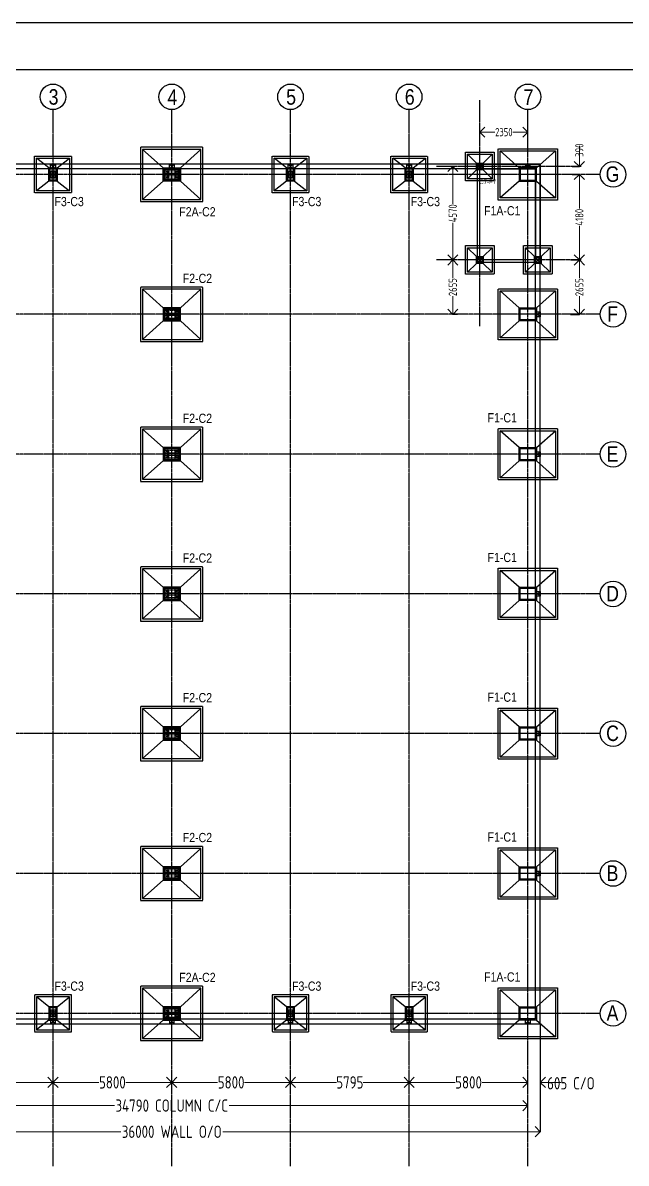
# Model space of a CAD drawing. Header units: millimetres. Extents: x 3470347 to 5996549, y -3470518 to 17149644.
# Drawn here: x 4597276 to 4626745, y 6796312 to 6852031 of the extents above; entities that cross this region are included whole.
import ezdxf

# ---------------------------------------------------------------- set-up
doc = ezdxf.new("R2010")
doc.units = ezdxf.units.MM
doc.header["$MEASUREMENT"] = 0
doc.header["$PDMODE"] = 35
doc.header["$PDSIZE"] = -5
for name, pattern in [('CENTER', [50.8, 31.75, -6.35, 6.35, -6.35]), ('CENTER2', [1.125, 0.75, -0.125, 0.125, -0.125]), ('DASHED2', [0.375, 0.25, -0.125])]:
    doc.linetypes.add(name, pattern=pattern)
doc.layers.get('0').update_dxf_attribs({"linetype": 'CONTINUOUS', "lineweight": 25})
doc.layers.get('DEFPOINTS').update_dxf_attribs({"linetype": 'CONTINUOUS', "lineweight": 25})
for name, color, linetype, lineweight in [('PV_TEXT_ROMANS', 7, 'CONTINUOUS', 0), ('rDIMension', 1, 'CONTINUOUS', 18), ('SHEET', 7, 'CONTINUOUS', 15)]:
    doc.layers.add(name, color=color, linetype=linetype, lineweight=lineweight)
doc.layers.add('see level', color=2, linetype='CONTINUOUS')
doc.layers.add('SnT-CENTER2', color=8, linetype='CENTER')
doc.styles.add('DIM', font='geniso.shx', dxfattribs={"width": 0.85})
doc.styles.add('J.P', font='ARIALN.TTF')
doc.styles.add('VCSPL_TEXT', font='ARIALN.TTF')
doc.dimstyles.new('ST-100', dxfattribs={"dimscale": 100, "dimtxt": 7, "dimasz": 5, "dimexe": 0.18, "dimexo": 0.0625, "dimgap": 0.2, "dimtad": 0, "dimdec": 0, "dimzin": 0, "dimdsep": 46, "dimtxsty": 'DIM', "dimblk": 'OPEN90', "dimcen": 0.09, "dimclrd": 256, "dimclrt": 7, "dimadec": 0, "dimazin": 0, "dimtfac": 1, "dimtdec": 0, "dimtofl": 0, "dimtmove": 0, "dimatfit": 3, "dimldrblk": 'OPEN90', "dimfxl": 1, "dimtolj": 1, "dimtzin": 0, "dimlwd": -1, "dimarcsym": 0})

# ---------------------------------------------------------------- blocks, each defined once
blk = doc.blocks.new('BP22')
at = {"color": 4, "lineweight": 0}
for points in [[(2549481, -2957790), (2549421, -2957790), (2549421, -2957800), (2549481, -2957800)], [(2549481, -2957920), (2549421, -2957920), (2549421, -2957930), (2549481, -2957930)], [(2549481, -2958050), (2549421, -2958050), (2549421, -2958060), (2549481, -2958060)], [(2549482, -2957790), (2549482, -2957730), (2549492, -2957730), (2549492, -2957790)], [(2549482, -2958060), (2549482, -2958120), (2549492, -2958120), (2549492, -2958060)], [(2549686, -2957922), (2549686, -2957802), (2549696, -2957802), (2549696, -2957922)], [(2549686, -2957928), (2549686, -2958048), (2549696, -2958048), (2549696, -2957928)], [(2549900, -2957790), (2549900, -2957730), (2549890, -2957730), (2549890, -2957790)], [(2549900, -2958060), (2549900, -2958120), (2549890, -2958120), (2549890, -2958060)], [(2549901, -2957790), (2549961, -2957790), (2549961, -2957800), (2549901, -2957800)], [(2549901, -2957920), (2549961, -2957920), (2549961, -2957930), (2549901, -2957930)], [(2549901, -2958050), (2549961, -2958050), (2549961, -2958060), (2549901, -2958060)]]:
    blk.add_lwpolyline(points, close=True, dxfattribs=at)
at = {"color": 3, "lineweight": 0}
for points in [[(2549481, -2957790), (2549481, -2958060), (2549493, -2958060), (2549493, -2957790)], [(2549493, -2957922), (2549889, -2957922), (2549889, -2957928), (2549493, -2957928)], [(2549901, -2957790), (2549901, -2958060), (2549889, -2958060), (2549889, -2957790)]]:
    blk.add_lwpolyline(points, close=True, dxfattribs=at)
at = {"color": 2, "lineweight": 0}
for centre in [(2549401, -2957745), (2549401, -2957865), (2549401, -2957985), (2549401, -2958105), (2549546, -2957865), (2549546, -2957985), (2549836, -2957865), (2549836, -2957985), (2549981, -2957745), (2549981, -2957865), (2549981, -2957985), (2549981, -2958105)]:
    blk.add_circle(centre, 15, dxfattribs=at)
at = {"layer": 'see level', "color": 8, "linetype": 'CENTER2', "lineweight": 0, "ltscale": 0.1}
for p, q in [((2550041, -2957745), (2549341, -2957745)), ((2549341, -2957865), (2550041, -2957865)), ((2549341, -2957985), (2550041, -2957985)), ((2549341, -2958105), (2550041, -2958105)), ((2549401, -2957685), (2549401, -2958165)), ((2549546, -2957685), (2549546, -2958165)), ((2549691, -2957685), (2549691, -2958165)), ((2549836, -2957685), (2549836, -2958165)), ((2549981, -2958165), (2549981, -2957685))]:
    blk.add_line(p, q, dxfattribs=at)
at = {"layer": 'see level', "color": 1, "linetype": 'ByBlock', "lineweight": 0}
blk.add_lwpolyline([(2549341, -2957685), (2549341, -2958165), (2550041, -2958165), (2550041, -2957685)], close=True, dxfattribs=at)
blk = doc.blocks.new('BP33')
at = {"color": 3, "lineweight": 0}
for points in [[(2537412, -2957452), (2537412, -2957602), (2537418, -2957602), (2537418, -2957452)], [(2537418, -2957525), (2537718, -2957525), (2537718, -2957530), (2537418, -2957530)], [(2537724, -2957452), (2537724, -2957602), (2537718, -2957602), (2537718, -2957452)]]:
    blk.add_lwpolyline(points, close=True, dxfattribs=at)
at = {"color": 4, "lineweight": 0}
for points in [[(2537564, -2957525), (2537564, -2957465), (2537572, -2957465), (2537572, -2957525)], [(2537564, -2957530), (2537564, -2957590), (2537572, -2957590), (2537572, -2957530)]]:
    blk.add_lwpolyline(points, close=True, dxfattribs=at)
at = {"color": 2, "lineweight": 0}
for centre in [(2537493, -2957487), (2537493, -2957567), (2537643, -2957487), (2537643, -2957567)]:
    blk.add_circle(centre, 10, dxfattribs=at)
at = {"layer": 'see level', "color": 8, "linetype": 'CENTER2', "lineweight": 0, "ltscale": 0.1}
for p, q in [((2537743, -2957487), (2537393, -2957487)), ((2537493, -2957427), (2537493, -2957627)), ((2537643, -2957427), (2537643, -2957627)), ((2537393, -2957567), (2537743, -2957567))]:
    blk.add_line(p, q, dxfattribs=at)
at = {"layer": 'see level', "color": 1, "linetype": 'ByBlock', "lineweight": 0}
blk.add_lwpolyline([(2537393, -2957427), (2537393, -2957627), (2537743, -2957627), (2537743, -2957427)], close=True, dxfattribs=at)
blk = doc.blocks.new('_Open90')
at = {"color": 0, "linetype": 'ByBlock', "lineweight": -2}
for p, q in [((0, 0), (-1, 0)), ((-0.5, 0.5), (0, 0)), ((0, 0), (-0.5, -0.5))]:
    blk.add_line(p, q, dxfattribs=at)
blk = doc.blocks.new('*D1255')
at = {"layer": 'DEFPOINTS', "color": 0}
for p in [(4592955, 6800259), (4598750, 6800259), (4598750, 6800259)]:
    blk.add_point(p, dxfattribs=at)
at = {"layer": 'rDIMension', "color": 0, "lineweight": -2}
for p, q in [((4592955, 6800259), (4592955, 6800259)), ((4598750, 6800259), (4598750, 6800259))]:
    blk.add_line(p, q, dxfattribs=at)
at = {"layer": 'rDIMension'}
for p, q in [((4593455, 6800259), (4595194, 6800259)), ((4598250, 6800259), (4596511, 6800259))]:
    blk.add_line(p, q, dxfattribs=at)
at = {"layer": 'rDIMension', "xscale": 500, "yscale": 500, "zscale": 500, "rotation": 180}
blk.add_blockref('_Open90', (4592955, 6800259), dxfattribs=at)
at = {"layer": 'rDIMension', "xscale": 500, "yscale": 500, "zscale": 500}
blk.add_blockref('_Open90', (4598750, 6800259), dxfattribs=at)
at = {"layer": 'rDIMension', "color": 7, "insert": (4595853, 6800259), "char_height": 600, "attachment_point": 5, "style": 'DIM'}
blk.add_mtext('\\A1;5795', dxfattribs=at)
blk = doc.blocks.new('*D1256')
at = {"layer": 'DEFPOINTS', "color": 0}
for p in [(4598750, 6800259), (4604550, 6800259), (4604550, 6800259)]:
    blk.add_point(p, dxfattribs=at)
at = {"layer": 'rDIMension', "color": 0, "lineweight": -2}
for p, q in [((4598750, 6800259), (4598750, 6800259)), ((4604550, 6800259), (4604550, 6800259))]:
    blk.add_line(p, q, dxfattribs=at)
at = {"layer": 'rDIMension'}
for p, q in [((4599250, 6800259), (4600992, 6800259)), ((4604050, 6800259), (4602308, 6800259))]:
    blk.add_line(p, q, dxfattribs=at)
at = {"layer": 'rDIMension', "xscale": 500, "yscale": 500, "zscale": 500, "rotation": 180}
blk.add_blockref('_Open90', (4598750, 6800259), dxfattribs=at)
at = {"layer": 'rDIMension', "xscale": 500, "yscale": 500, "zscale": 500}
blk.add_blockref('_Open90', (4604550, 6800259), dxfattribs=at)
at = {"layer": 'rDIMension', "color": 7, "insert": (4601650, 6800259), "char_height": 600, "attachment_point": 5, "style": 'DIM'}
blk.add_mtext('\\A1;5800', dxfattribs=at)
blk = doc.blocks.new('*D1257')
at = {"layer": 'DEFPOINTS', "color": 0}
for p in [(4604550, 6800259), (4610350, 6800259), (4610350, 6800259)]:
    blk.add_point(p, dxfattribs=at)
at = {"layer": 'rDIMension', "color": 0, "lineweight": -2}
for p, q in [((4604550, 6800259), (4604550, 6800259)), ((4610350, 6800259), (4610350, 6800259))]:
    blk.add_line(p, q, dxfattribs=at)
at = {"layer": 'rDIMension'}
for p, q in [((4605050, 6800259), (4606792, 6800259)), ((4609850, 6800259), (4608108, 6800259))]:
    blk.add_line(p, q, dxfattribs=at)
at = {"layer": 'rDIMension', "xscale": 500, "yscale": 500, "zscale": 500, "rotation": 180}
blk.add_blockref('_Open90', (4604550, 6800259), dxfattribs=at)
at = {"layer": 'rDIMension', "xscale": 500, "yscale": 500, "zscale": 500}
blk.add_blockref('_Open90', (4610350, 6800259), dxfattribs=at)
at = {"layer": 'rDIMension', "color": 7, "insert": (4607450, 6800259), "char_height": 600, "attachment_point": 5, "style": 'DIM'}
blk.add_mtext('\\A1;5800', dxfattribs=at)
blk = doc.blocks.new('*D1258')
at = {"layer": 'DEFPOINTS', "color": 0}
for p in [(4610350, 6800259), (4616145, 6800259), (4616145, 6800259)]:
    blk.add_point(p, dxfattribs=at)
at = {"layer": 'rDIMension', "color": 0, "lineweight": -2}
for p, q in [((4610350, 6800259), (4610350, 6800259)), ((4616145, 6800259), (4616145, 6800259))]:
    blk.add_line(p, q, dxfattribs=at)
at = {"layer": 'rDIMension'}
for p, q in [((4610850, 6800259), (4612589, 6800259)), ((4615645, 6800259), (4613906, 6800259))]:
    blk.add_line(p, q, dxfattribs=at)
at = {"layer": 'rDIMension', "xscale": 500, "yscale": 500, "zscale": 500, "rotation": 180}
blk.add_blockref('_Open90', (4610350, 6800259), dxfattribs=at)
at = {"layer": 'rDIMension', "xscale": 500, "yscale": 500, "zscale": 500}
blk.add_blockref('_Open90', (4616145, 6800259), dxfattribs=at)
at = {"layer": 'rDIMension', "color": 7, "insert": (4613248, 6800259), "char_height": 600, "attachment_point": 5, "style": 'DIM'}
blk.add_mtext('\\A1;5795', dxfattribs=at)
blk = doc.blocks.new('*D1259')
at = {"layer": 'DEFPOINTS', "color": 0}
for p in [(4616145, 6800259), (4621945, 6800259), (4621945, 6800259)]:
    blk.add_point(p, dxfattribs=at)
at = {"layer": 'rDIMension', "color": 0, "lineweight": -2}
for p, q in [((4616145, 6800259), (4616145, 6800259)), ((4621945, 6800259), (4621945, 6800259))]:
    blk.add_line(p, q, dxfattribs=at)
at = {"layer": 'rDIMension'}
for p, q in [((4616645, 6800259), (4618387, 6800259)), ((4621445, 6800259), (4619703, 6800259))]:
    blk.add_line(p, q, dxfattribs=at)
at = {"layer": 'rDIMension', "xscale": 500, "yscale": 500, "zscale": 500, "rotation": 180}
blk.add_blockref('_Open90', (4616145, 6800259), dxfattribs=at)
at = {"layer": 'rDIMension', "xscale": 500, "yscale": 500, "zscale": 500}
blk.add_blockref('_Open90', (4621945, 6800259), dxfattribs=at)
at = {"layer": 'rDIMension', "color": 7, "insert": (4619045, 6800259), "char_height": 600, "attachment_point": 5, "style": 'DIM'}
blk.add_mtext('\\A1;5800', dxfattribs=at)
blk = doc.blocks.new('*D1260')
at = {"layer": 'DEFPOINTS', "color": 0}
for p in [(4587155, 6799128), (4621945, 6799128), (4621945, 6799128)]:
    blk.add_point(p, dxfattribs=at)
at = {"layer": 'rDIMension', "color": 0, "lineweight": -2}
for p, q in [((4587155, 6799128), (4587155, 6799128)), ((4621945, 6799128), (4621945, 6799128))]:
    blk.add_line(p, q, dxfattribs=at)
at = {"layer": 'rDIMension'}
for p, q in [((4587655, 6799128), (4601750, 6799128)), ((4621445, 6799128), (4607351, 6799128))]:
    blk.add_line(p, q, dxfattribs=at)
at = {"layer": 'rDIMension', "xscale": 500, "yscale": 500, "zscale": 500, "rotation": 180}
blk.add_blockref('_Open90', (4587155, 6799128), dxfattribs=at)
at = {"layer": 'rDIMension', "xscale": 500, "yscale": 500, "zscale": 500}
blk.add_blockref('_Open90', (4621945, 6799128), dxfattribs=at)
at = {"layer": 'rDIMension', "color": 7, "insert": (4604550, 6799128), "char_height": 600, "attachment_point": 5, "style": 'DIM'}
blk.add_mtext('\\A1;34790 COLUMN C/C', dxfattribs=at)
blk = doc.blocks.new('*D1261')
at = {"layer": 'DEFPOINTS', "color": 0}
for p in [(4586550, 6803127), (4622550, 6803127), (4622550, 6797847)]:
    blk.add_point(p, dxfattribs=at)
at = {"layer": 'rDIMension', "color": 0, "lineweight": -2}
for p, q in [((4586550, 6803127), (4586550, 6797847)), ((4622550, 6803127), (4622550, 6797847))]:
    blk.add_line(p, q, dxfattribs=at)
at = {"layer": 'rDIMension'}
for p, q in [((4587050, 6797847), (4602057, 6797847)), ((4622050, 6797847), (4607044, 6797847))]:
    blk.add_line(p, q, dxfattribs=at)
at = {"layer": 'rDIMension', "xscale": 500, "yscale": 500, "zscale": 500, "rotation": 180}
blk.add_blockref('_Open90', (4586550, 6797847), dxfattribs=at)
at = {"layer": 'rDIMension', "xscale": 500, "yscale": 500, "zscale": 500}
blk.add_blockref('_Open90', (4622550, 6797847), dxfattribs=at)
at = {"layer": 'rDIMension', "color": 7, "insert": (4604550, 6797847), "char_height": 600, "attachment_point": 5, "style": 'DIM'}
blk.add_mtext('\\A1;36000 WALL O/O', dxfattribs=at)
blk = doc.blocks.new('*D1287')
at = {"layer": 'DEFPOINTS', "color": 0}
for p in [(4621945, 6800259), (4622550, 6800259), (4622550, 6800259)]:
    blk.add_point(p, dxfattribs=at)
at = {"layer": 'rDIMension'}
for p, q in [((4621445, 6800259), (4620945, 6800259)), ((4623050, 6800259), (4623550, 6800259))]:
    blk.add_line(p, q, dxfattribs=at)
at = {"layer": 'rDIMension', "color": 0, "lineweight": -2}
for p, q in [((4621945, 6800259), (4621945, 6800259)), ((4622550, 6800259), (4622550, 6800259))]:
    blk.add_line(p, q, dxfattribs=at)
at = {"layer": 'rDIMension', "xscale": 500, "yscale": 500, "zscale": 500}
blk.add_blockref('_Open90', (4621945, 6800259), dxfattribs=at)
at = {"layer": 'rDIMension', "xscale": 500, "yscale": 500, "zscale": 500, "rotation": 180}
blk.add_blockref('_Open90', (4622550, 6800259), dxfattribs=at)
at = {"layer": 'rDIMension', "color": 7, "insert": (4624045, 6800218), "char_height": 600, "attachment_point": 5, "style": 'DIM'}
blk.add_mtext('\\A1;605 C/O', dxfattribs=at)
blk = doc.blocks.new('*D1298')
at = {"layer": 'DEFPOINTS', "color": 0}
for p in [(4619595, 6846688), (4619595, 6846475), (4621945, 6846475)]:
    blk.add_point(p, dxfattribs=at)
at = {"layer": 'rDIMension', "color": 0, "lineweight": -2}
for p, q in [((4619595, 6846475), (4619595, 6846688)), ((4621945, 6846475), (4621945, 6846688))]:
    blk.add_line(p, q, dxfattribs=at)
at = {"layer": 'rDIMension'}
for p, q in [((4620095, 6846688), (4620325, 6846688)), ((4621445, 6846688), (4621215, 6846688))]:
    blk.add_line(p, q, dxfattribs=at)
at = {"layer": 'rDIMension', "xscale": 500, "yscale": 500, "zscale": 500, "rotation": 180}
blk.add_blockref('_Open90', (4619595, 6846688), dxfattribs=at)
at = {"layer": 'rDIMension', "xscale": 500, "yscale": 500, "zscale": 500}
blk.add_blockref('_Open90', (4621945, 6846688), dxfattribs=at)
at = {"layer": 'rDIMension', "color": 7, "insert": (4620770, 6846688), "char_height": 400, "attachment_point": 5, "style": 'DIM'}
blk.add_mtext('\\A1;2350', dxfattribs=at)
blk = doc.blocks.new('*D1299')
at = {"layer": 'DEFPOINTS', "color": 0}
for p in [(4624018, 6840442), (4624018, 6837787), (4624458, 6837787)]:
    blk.add_point(p, dxfattribs=at)
at = {"layer": 'rDIMension', "color": 0, "lineweight": -2}
for p, q in [((4624018, 6840442), (4624458, 6840442)), ((4624018, 6837787), (4624458, 6837787))]:
    blk.add_line(p, q, dxfattribs=at)
at = {"layer": 'rDIMension'}
for p, q in [((4624458, 6839942), (4624458, 6839560)), ((4624458, 6838287), (4624458, 6838670))]:
    blk.add_line(p, q, dxfattribs=at)
at = {"layer": 'rDIMension', "xscale": 500, "yscale": 500, "zscale": 500}
for p, rotation in [((4624458, 6840442), 90), ((4624458, 6837787), 270)]:
    blk.add_blockref('_Open90', p, dxfattribs=dict(at, rotation=rotation))
at = {"layer": 'rDIMension', "color": 7, "insert": (4624458, 6839115), "char_height": 400, "attachment_point": 5, "rotation": 90, "style": 'DIM'}
blk.add_mtext('\\A1;2655', dxfattribs=at)
blk = doc.blocks.new('*D1300')
at = {"layer": 'DEFPOINTS', "color": 0}
for p in [(4624113, 6844622), (4624458, 6844622), (4624018, 6840442)]:
    blk.add_point(p, dxfattribs=at)
at = {"layer": 'rDIMension', "color": 0, "lineweight": -2}
for p, q in [((4624113, 6844622), (4624458, 6844622)), ((4624018, 6840442), (4624458, 6840442))]:
    blk.add_line(p, q, dxfattribs=at)
at = {"layer": 'rDIMension'}
for p, q in [((4624458, 6844122), (4624458, 6842960)), ((4624458, 6840942), (4624458, 6842104))]:
    blk.add_line(p, q, dxfattribs=at)
at = {"layer": 'rDIMension', "xscale": 500, "yscale": 500, "zscale": 500}
for p, rotation in [((4624458, 6844622), 90), ((4624458, 6840442), 270)]:
    blk.add_blockref('_Open90', p, dxfattribs=dict(at, rotation=rotation))
at = {"layer": 'rDIMension', "color": 7, "insert": (4624458, 6842532), "char_height": 400, "attachment_point": 5, "rotation": 90, "style": 'DIM'}
blk.add_mtext('\\A1;4180', dxfattribs=at)
blk = doc.blocks.new('*D1301')
at = {"layer": 'DEFPOINTS', "color": 0}
for p in [(4624113, 6845012), (4624113, 6844622), (4624458, 6845012)]:
    blk.add_point(p, dxfattribs=at)
at = {"layer": 'rDIMension'}
for p, q in [((4624458, 6845512), (4624458, 6846012)), ((4624458, 6844122), (4624458, 6843622))]:
    blk.add_line(p, q, dxfattribs=at)
at = {"layer": 'rDIMension', "color": 0, "lineweight": -2}
for p, q in [((4624113, 6845012), (4624458, 6845012)), ((4624113, 6844622), (4624458, 6844622))]:
    blk.add_line(p, q, dxfattribs=at)
at = {"layer": 'rDIMension', "xscale": 500, "yscale": 500, "zscale": 500}
for p, rotation in [((4624458, 6845012), 270), ((4624458, 6844622), 90)]:
    blk.add_blockref('_Open90', p, dxfattribs=dict(at, rotation=rotation))
at = {"layer": 'rDIMension', "color": 7, "insert": (4624458, 6845807), "char_height": 400, "attachment_point": 5, "rotation": 90, "style": 'DIM'}
blk.add_mtext('\\A1;390', dxfattribs=at)
blk = doc.blocks.new('*D1302')
at = {"layer": 'DEFPOINTS', "color": 0}
for p in [(4618276, 6845012), (4618499, 6845012), (4618499, 6840442)]:
    blk.add_point(p, dxfattribs=at)
at = {"layer": 'rDIMension', "color": 0, "lineweight": -2}
for p, q in [((4618499, 6845012), (4618276, 6845012)), ((4618499, 6840442), (4618276, 6840442))]:
    blk.add_line(p, q, dxfattribs=at)
at = {"layer": 'rDIMension'}
for p, q in [((4618276, 6844512), (4618276, 6843189)), ((4618276, 6840942), (4618276, 6842265))]:
    blk.add_line(p, q, dxfattribs=at)
at = {"layer": 'rDIMension', "xscale": 500, "yscale": 500, "zscale": 500}
for p, rotation in [((4618276, 6845012), 90), ((4618276, 6840442), 270)]:
    blk.add_blockref('_Open90', p, dxfattribs=dict(at, rotation=rotation))
at = {"layer": 'rDIMension', "color": 7, "insert": (4618276, 6842727), "char_height": 400, "attachment_point": 5, "rotation": 90, "style": 'DIM'}
blk.add_mtext('\\A1;4570', dxfattribs=at)
blk = doc.blocks.new('*D1303')
at = {"layer": 'DEFPOINTS', "color": 0}
for p in [(4618499, 6840442), (4618276, 6837787), (4618499, 6837787)]:
    blk.add_point(p, dxfattribs=at)
at = {"layer": 'rDIMension', "color": 0, "lineweight": -2}
for p, q in [((4618499, 6840442), (4618276, 6840442)), ((4618499, 6837787), (4618276, 6837787))]:
    blk.add_line(p, q, dxfattribs=at)
at = {"layer": 'rDIMension'}
for p, q in [((4618276, 6839942), (4618276, 6839560)), ((4618276, 6838287), (4618276, 6838670))]:
    blk.add_line(p, q, dxfattribs=at)
at = {"layer": 'rDIMension', "xscale": 500, "yscale": 500, "zscale": 500}
for p, rotation in [((4618276, 6840442), 90), ((4618276, 6837787), 270)]:
    blk.add_blockref('_Open90', p, dxfattribs=dict(at, rotation=rotation))
at = {"layer": 'rDIMension', "color": 7, "insert": (4618276, 6839115), "char_height": 400, "attachment_point": 5, "rotation": 90, "style": 'DIM'}
blk.add_mtext('\\A1;2655', dxfattribs=at)

msp = doc.modelspace()

# ---------------------------------------------------------------- linework, layer by layer
at = {"color": 30}
for p, q in [((4619430.14, 6845177.17), (4618995.14, 6845612.17)), ((4619760.14, 6845177.17), (4620195.14, 6845612.17)), ((4619430.14, 6844847.17), (4618995.14, 6844412.17)), ((4619760.14, 6844847.17), (4620180.42, 6844426.88)), ((4619430.14, 6840607.17), (4618995.14, 6841042.17)), ((4619760.14, 6840607.17), (4620195.14, 6841042.17)), ((4622270.14, 6840607.17), (4621835.14, 6841042.17)), ((4622600.14, 6840607.17), (4623035.14, 6841042.17)), ((4619430.14, 6840277.17), (4618995.14, 6839842.17)), ((4619760.14, 6840277.17), (4620180.42, 6839856.88)), ((4622270.14, 6840277.17), (4621835.14, 6839842.17)), ((4622600.14, 6840277.17), (4623020.42, 6839856.88))]:
    msp.add_line(p, q, dxfattribs=at)
at = {"color": 192, "lineweight": 25, "elevation": 0}
msp.add_lwpolyline([(4569321.82, 6766516.02), (4690264.21, 6766516.02), (4690264.21, 6852030.93), (4569321.82, 6852030.93)], close=True, dxfattribs=at)
at = {"color": 7, "linetype": 'DASHED2'}
for points in [[(4603025.14, 6845947.17), (4603025.14, 6843297.17), (4606075.14, 6843297.17), (4606075.14, 6845947.17)], [(4620295.14, 6845712.17), (4620295.14, 6844312.17), (4618895.14, 6844312.17), (4618895.14, 6845712.17)], [(4623395.14, 6845872.17), (4623395.14, 6843372.17), (4620495.14, 6843372.17), (4620495.14, 6845872.17)], [(4597850.14, 6843722.17), (4597850.14, 6845522.17), (4599650.14, 6845522.17), (4599650.14, 6843722.17)], [(4609450.14, 6843722.17), (4609450.14, 6845522.17), (4611250.14, 6845522.17), (4611250.14, 6843722.17)], [(4615245.14, 6843722.17), (4615245.14, 6845522.17), (4617045.14, 6845522.17), (4617045.14, 6843722.17)], [(4620295.14, 6841142.17), (4620295.14, 6839742.17), (4618895.14, 6839742.17), (4618895.14, 6841142.17)], [(4623135.14, 6841142.17), (4623135.14, 6839742.17), (4621735.14, 6839742.17), (4621735.14, 6841142.17)], [(4603025.14, 6839112.17), (4603025.14, 6836462.17), (4606075.14, 6836462.17), (4606075.14, 6839112.17)], [(4623395.14, 6839037.17), (4623395.14, 6836537.17), (4620495.14, 6836537.17), (4620495.14, 6839037.17)], [(4603025.14, 6832277.17), (4603025.14, 6829627.17), (4606075.14, 6829627.17), (4606075.14, 6832277.17)], [(4623395.14, 6832202.17), (4623395.14, 6829702.17), (4620495.14, 6829702.17), (4620495.14, 6832202.17)], [(4603025.14, 6825452.17), (4603025.14, 6822802.17), (4606075.14, 6822802.17), (4606075.14, 6825452.17)], [(4623395.14, 6825377.17), (4623395.14, 6822877.17), (4620495.14, 6822877.17), (4620495.14, 6825377.17)], [(4603025.14, 6818627.17), (4603025.14, 6815977.17), (4606075.14, 6815977.17), (4606075.14, 6818627.17)], [(4623395.14, 6818552.17), (4623395.14, 6816052.17), (4620495.14, 6816052.17), (4620495.14, 6818552.17)], [(4603025.14, 6811792.17), (4603025.14, 6809142.17), (4606075.14, 6809142.17), (4606075.14, 6811792.17)], [(4623395.14, 6811717.17), (4623395.14, 6809217.17), (4620495.14, 6809217.17), (4620495.14, 6811717.17)], [(4597850.14, 6804532.17), (4597850.14, 6802732.17), (4599650.14, 6802732.17), (4599650.14, 6804532.17)], [(4603025.14, 6804957.17), (4603025.14, 6802307.17), (4606075.14, 6802307.17), (4606075.14, 6804957.17)], [(4609450.14, 6804532.17), (4609450.14, 6802732.17), (4611250.14, 6802732.17), (4611250.14, 6804532.17)], [(4615245.14, 6804532.17), (4615245.14, 6802732.17), (4617045.14, 6802732.17), (4617045.14, 6804532.17)], [(4623395.14, 6804882.17), (4623395.14, 6802382.17), (4620495.14, 6802382.17), (4620495.14, 6804882.17)]]:
    msp.add_lwpolyline(points, close=True, dxfattribs=at)
at = {"color": 30}
for points in [[(4603125.14, 6845847.17), (4603125.14, 6843397.17), (4605975.14, 6843397.17), (4605975.14, 6845847.17)], [(4623295.14, 6845772.17), (4623295.14, 6843472.17), (4620595.14, 6843472.17), (4620595.14, 6845772.17)], [(4597950.14, 6843822.17), (4597950.14, 6845422.17), (4599550.14, 6845422.17), (4599550.14, 6843822.17)], [(4609550.14, 6843822.17), (4609550.14, 6845422.17), (4611150.14, 6845422.17), (4611150.14, 6843822.17)], [(4615345.14, 6843822.17), (4615345.14, 6845422.17), (4616945.14, 6845422.17), (4616945.14, 6843822.17)], [(4620195.14, 6845612.17), (4620195.14, 6844412.17), (4618995.14, 6844412.17), (4618995.14, 6845612.17)], [(4619760.14, 6844847.17), (4619430.14, 6844847.17), (4619430.14, 6845177.17), (4619760.14, 6845177.17)], [(4598950.14, 6844297.17), (4598550.14, 6844297.17), (4598550.14, 6844947.17), (4598950.14, 6844947.17)], [(4604975.14, 6844297.17), (4604125.14, 6844297.17), (4604125.14, 6844947.17), (4604975.14, 6844947.17)], [(4610550.14, 6844297.17), (4610150.14, 6844297.17), (4610150.14, 6844947.17), (4610550.14, 6844947.17)], [(4616345.14, 6844297.17), (4615945.14, 6844297.17), (4615945.14, 6844947.17), (4616345.14, 6844947.17)], [(4621520.14, 6844297.17), (4622370.14, 6844297.17), (4622370.14, 6844947.17), (4621520.14, 6844947.17)], [(4620195.14, 6841042.17), (4620195.14, 6839842.17), (4618995.14, 6839842.17), (4618995.14, 6841042.17)], [(4623035.14, 6841042.17), (4623035.14, 6839842.17), (4621835.14, 6839842.17), (4621835.14, 6841042.17)], [(4619760.14, 6840277.17), (4619430.14, 6840277.17), (4619430.14, 6840607.17), (4619760.14, 6840607.17)], [(4622600.14, 6840277.17), (4622270.14, 6840277.17), (4622270.14, 6840607.17), (4622600.14, 6840607.17)], [(4603125.14, 6839012.17), (4603125.14, 6836562.17), (4605975.14, 6836562.17), (4605975.14, 6839012.17)], [(4623295.14, 6838937.17), (4623295.14, 6836637.17), (4620595.14, 6836637.17), (4620595.14, 6838937.17)], [(4604975.14, 6838112.17), (4604125.14, 6838112.17), (4604125.14, 6837462.17), (4604975.14, 6837462.17)], [(4621520.14, 6838112.17), (4622370.14, 6838112.17), (4622370.14, 6837462.17), (4621520.14, 6837462.17)], [(4603125.14, 6832177.17), (4603125.14, 6829727.17), (4605975.14, 6829727.17), (4605975.14, 6832177.17)], [(4623295.14, 6832102.17), (4623295.14, 6829802.17), (4620595.14, 6829802.17), (4620595.14, 6832102.17)], [(4604975.14, 6831277.17), (4604125.14, 6831277.17), (4604125.14, 6830627.17), (4604975.14, 6830627.17)], [(4621520.14, 6831277.17), (4622370.14, 6831277.17), (4622370.14, 6830627.17), (4621520.14, 6830627.17)], [(4603125.14, 6825352.17), (4603125.14, 6822902.17), (4605975.14, 6822902.17), (4605975.14, 6825352.17)], [(4623295.14, 6825277.17), (4623295.14, 6822977.17), (4620595.14, 6822977.17), (4620595.14, 6825277.17)], [(4604975.14, 6824452.17), (4604125.14, 6824452.17), (4604125.14, 6823802.17), (4604975.14, 6823802.17)], [(4621520.14, 6824452.17), (4622370.14, 6824452.17), (4622370.14, 6823802.17), (4621520.14, 6823802.17)], [(4603125.14, 6818527.17), (4603125.14, 6816077.17), (4605975.14, 6816077.17), (4605975.14, 6818527.17)], [(4623295.14, 6818452.17), (4623295.14, 6816152.17), (4620595.14, 6816152.17), (4620595.14, 6818452.17)], [(4604975.14, 6817627.17), (4604125.14, 6817627.17), (4604125.14, 6816977.17), (4604975.14, 6816977.17)], [(4621520.14, 6817627.17), (4622370.14, 6817627.17), (4622370.14, 6816977.17), (4621520.14, 6816977.17)], [(4603125.14, 6811692.17), (4603125.14, 6809242.17), (4605975.14, 6809242.17), (4605975.14, 6811692.17)], [(4623295.14, 6811617.17), (4623295.14, 6809317.17), (4620595.14, 6809317.17), (4620595.14, 6811617.17)], [(4604975.14, 6810792.17), (4604125.14, 6810792.17), (4604125.14, 6810142.17), (4604975.14, 6810142.17)], [(4621520.14, 6810792.17), (4622370.14, 6810792.17), (4622370.14, 6810142.17), (4621520.14, 6810142.17)], [(4597950.14, 6804432.17), (4597950.14, 6802832.17), (4599550.14, 6802832.17), (4599550.14, 6804432.17)], [(4603125.14, 6804857.17), (4603125.14, 6802407.17), (4605975.14, 6802407.17), (4605975.14, 6804857.17)], [(4609550.14, 6804432.17), (4609550.14, 6802832.17), (4611150.14, 6802832.17), (4611150.14, 6804432.17)], [(4615345.14, 6804432.17), (4615345.14, 6802832.17), (4616945.14, 6802832.17), (4616945.14, 6804432.17)], [(4623295.14, 6804782.17), (4623295.14, 6802482.17), (4620595.14, 6802482.17), (4620595.14, 6804782.17)], [(4598950.14, 6803957.17), (4598550.14, 6803957.17), (4598550.14, 6803307.17), (4598950.14, 6803307.17)], [(4604975.14, 6803957.17), (4604125.14, 6803957.17), (4604125.14, 6803307.17), (4604975.14, 6803307.17)], [(4610550.14, 6803957.17), (4610150.14, 6803957.17), (4610150.14, 6803307.17), (4610550.14, 6803307.17)], [(4616345.14, 6803957.17), (4615945.14, 6803957.17), (4615945.14, 6803307.17), (4616345.14, 6803307.17)], [(4621520.14, 6803957.17), (4622370.14, 6803957.17), (4622370.14, 6803307.17), (4621520.14, 6803307.17)]]:
    msp.add_lwpolyline(points, close=True, dxfattribs=at)
for points in [[(4604125.14, 6844947.17), (4603125.14, 6845847.17)], [(4604975.14, 6844947.17), (4605975.14, 6845847.17)], [(4621520.14, 6844947.17), (4620595.14, 6845772.17)], [(4622370.14, 6844947.17), (4623295.14, 6845772.17)], [(4598550.14, 6844947.17), (4597950.14, 6845422.17)], [(4598950.14, 6844947.17), (4599550.14, 6845422.17)], [(4610150.14, 6844947.17), (4609550.14, 6845422.17)], [(4610550.14, 6844947.17), (4611150.14, 6845422.17)], [(4615945.14, 6844947.17), (4615345.14, 6845422.17)], [(4616345.14, 6844947.17), (4616945.14, 6845422.17)], [(4598550.14, 6844297.17), (4597950.14, 6843822.17)], [(4598950.14, 6844297.17), (4599550.14, 6843822.17)], [(4604125.14, 6844297.17), (4603125.14, 6843397.17)], [(4604975.14, 6844297.17), (4605975.14, 6843397.17)], [(4610150.14, 6844297.17), (4609550.14, 6843822.17)], [(4610550.14, 6844297.17), (4611150.14, 6843822.17)], [(4615945.14, 6844297.17), (4615345.14, 6843822.17)], [(4616345.14, 6844297.17), (4616945.14, 6843822.17)], [(4621520.14, 6844297.17), (4620595.14, 6843472.17)], [(4622370.14, 6844297.17), (4623295.14, 6843472.17)], [(4604125.14, 6838112.17), (4603125.14, 6839012.17)], [(4604975.14, 6838112.17), (4605975.14, 6839012.17)], [(4621520.14, 6838112.17), (4620595.14, 6838937.17)], [(4622370.14, 6838112.17), (4623295.14, 6838937.17)], [(4604125.14, 6837462.17), (4603125.14, 6836562.17)], [(4604975.14, 6837462.17), (4605975.14, 6836562.17)], [(4621520.14, 6837462.17), (4620595.14, 6836637.17)], [(4622370.14, 6837462.17), (4623295.14, 6836637.17)], [(4604125.14, 6831277.17), (4603125.14, 6832177.17)], [(4604975.14, 6831277.17), (4605975.14, 6832177.17)], [(4621520.14, 6831277.17), (4620595.14, 6832102.17)], [(4622370.14, 6831277.17), (4623295.14, 6832102.17)], [(4604125.14, 6830627.17), (4603125.14, 6829727.17)], [(4604975.14, 6830627.17), (4605975.14, 6829727.17)], [(4621520.14, 6830627.17), (4620595.14, 6829802.17)], [(4622370.14, 6830627.17), (4623295.14, 6829802.17)], [(4604125.14, 6824452.17), (4603125.14, 6825352.17)], [(4604975.14, 6824452.17), (4605975.14, 6825352.17)], [(4621520.14, 6824452.17), (4620595.14, 6825277.17)], [(4622370.14, 6824452.17), (4623295.14, 6825277.17)], [(4604125.14, 6823802.17), (4603125.14, 6822902.17)], [(4604975.14, 6823802.17), (4605975.14, 6822902.17)], [(4621520.14, 6823802.17), (4620595.14, 6822977.17)], [(4622370.14, 6823802.17), (4623295.14, 6822977.17)], [(4604125.14, 6817627.17), (4603125.14, 6818527.17)], [(4604975.14, 6817627.17), (4605975.14, 6818527.17)], [(4621520.14, 6817627.17), (4620595.14, 6818452.17)], [(4622370.14, 6817627.17), (4623295.14, 6818452.17)], [(4604125.14, 6816977.17), (4603125.14, 6816077.17)], [(4604975.14, 6816977.17), (4605975.14, 6816077.17)], [(4621520.14, 6816977.17), (4620595.14, 6816152.17)], [(4622370.14, 6816977.17), (4623295.14, 6816152.17)], [(4604125.14, 6810792.17), (4603125.14, 6811692.17)], [(4604975.14, 6810792.17), (4605975.14, 6811692.17)], [(4621520.14, 6810792.17), (4620595.14, 6811617.17)], [(4622370.14, 6810792.17), (4623295.14, 6811617.17)], [(4604125.14, 6810142.17), (4603125.14, 6809242.17)], [(4604975.14, 6810142.17), (4605975.14, 6809242.17)], [(4621520.14, 6810142.17), (4620595.14, 6809317.17)], [(4622370.14, 6810142.17), (4623295.14, 6809317.17)], [(4598550.14, 6803957.17), (4597950.14, 6804432.17)], [(4598950.14, 6803957.17), (4599550.14, 6804432.17)], [(4604125.14, 6803957.17), (4603125.14, 6804857.17)], [(4604975.14, 6803957.17), (4605975.14, 6804857.17)], [(4610150.14, 6803957.17), (4609550.14, 6804432.17)], [(4610550.14, 6803957.17), (4611150.14, 6804432.17)], [(4615945.14, 6803957.17), (4615345.14, 6804432.17)], [(4616345.14, 6803957.17), (4616945.14, 6804432.17)], [(4621520.14, 6803957.17), (4620595.14, 6804782.17)], [(4622370.14, 6803957.17), (4623295.14, 6804782.17)], [(4598550.14, 6803307.17), (4597950.14, 6802832.17)], [(4598950.14, 6803307.17), (4599550.14, 6802832.17)], [(4604125.14, 6803307.17), (4603125.14, 6802407.17)], [(4604975.14, 6803307.17), (4605975.14, 6802407.17)], [(4610150.14, 6803307.17), (4609550.14, 6802832.17)], [(4610550.14, 6803307.17), (4611150.14, 6802832.17)], [(4615945.14, 6803307.17), (4615345.14, 6802832.17)], [(4616345.14, 6803307.17), (4616945.14, 6802832.17)], [(4621520.14, 6803307.17), (4620595.14, 6802482.17)], [(4622370.14, 6803307.17), (4623295.14, 6802482.17)]]:
    msp.add_lwpolyline(points, dxfattribs=at)
at = {"color": 8}
for points in [[(4586550.14, 6803127.17), (4622550.14, 6803127.17), (4622550.14, 6845127.17), (4586550.14, 6845127.17)], [(4586550.14, 6803127.17), (4622550.14, 6803127.17), (4622550.14, 6845127.17), (4586550.14, 6845127.17)], [(4619480.14, 6845127.17), (4622550.14, 6845127.17), (4622550.14, 6840327.17), (4619480.14, 6840327.17)], [(4586780.14, 6803357.17), (4622320.14, 6803357.17), (4622320.14, 6844897.17), (4586780.14, 6844897.17)], [(4619595.14, 6844897.17), (4622320.14, 6844897.17), (4622320.14, 6840442.17), (4619595.14, 6840442.17)]]:
    msp.add_lwpolyline(points, close=True, dxfattribs=at)
at = {"color": 6}
for points in [[(4598635.14, 6845127.17), (4598865.14, 6845127.17), (4598865.14, 6844897.17), (4598635.14, 6844897.17)], [(4604435.14, 6845127.17), (4604665.14, 6845127.17), (4604665.14, 6844897.17), (4604435.14, 6844897.17)], [(4610235.14, 6845127.17), (4610465.14, 6845127.17), (4610465.14, 6844897.17), (4610235.14, 6844897.17)], [(4616030.14, 6845127.17), (4616260.14, 6845127.17), (4616260.14, 6844897.17), (4616030.14, 6844897.17)], [(4619710.14, 6844897.17), (4619480.14, 6844897.17), (4619480.14, 6845127.17), (4619710.14, 6845127.17)], [(4622060.14, 6845127.17), (4621830.14, 6845127.17), (4621830.14, 6844897.17), (4622060.14, 6844897.17)], [(4619710.14, 6840327.17), (4619480.14, 6840327.17), (4619480.14, 6840557.17), (4619710.14, 6840557.17)], [(4622550.14, 6840327.17), (4622320.14, 6840327.17), (4622320.14, 6840557.17), (4622550.14, 6840557.17)], [(4622550.14, 6837672.17), (4622320.14, 6837672.17), (4622320.14, 6837902.17), (4622550.14, 6837902.17)], [(4622550.14, 6830837.17), (4622320.14, 6830837.17), (4622320.14, 6831067.17), (4622550.14, 6831067.17)], [(4622550.14, 6824012.17), (4622320.14, 6824012.17), (4622320.14, 6824242.17), (4622550.14, 6824242.17)], [(4622550.14, 6817187.17), (4622320.14, 6817187.17), (4622320.14, 6817417.17), (4622550.14, 6817417.17)], [(4622550.14, 6810352.17), (4622320.14, 6810352.17), (4622320.14, 6810582.17), (4622550.14, 6810582.17)], [(4598635.14, 6803127.17), (4598865.14, 6803127.17), (4598865.14, 6803357.17), (4598635.14, 6803357.17)], [(4604435.14, 6803127.17), (4604665.14, 6803127.17), (4604665.14, 6803357.17), (4604435.14, 6803357.17)], [(4610235.14, 6803127.17), (4610465.14, 6803127.17), (4610465.14, 6803357.17), (4610235.14, 6803357.17)], [(4616030.14, 6803127.17), (4616260.14, 6803127.17), (4616260.14, 6803357.17), (4616030.14, 6803357.17)], [(4622060.14, 6803127.17), (4621830.14, 6803127.17), (4621830.14, 6803357.17), (4622060.14, 6803357.17)]]:
    msp.add_lwpolyline(points, close=True, dxfattribs=at)
for points in [[(4598635.14, 6844897.17), (4598865.14, 6845127.17)], [(4598635.14, 6845127.17), (4598865.14, 6844897.17)], [(4604435.14, 6844897.17), (4604665.14, 6845127.17)], [(4604435.14, 6845127.17), (4604665.14, 6844897.17)], [(4610235.14, 6844897.17), (4610465.14, 6845127.17)], [(4610235.14, 6845127.17), (4610465.14, 6844897.17)], [(4616030.14, 6844897.17), (4616260.14, 6845127.17)], [(4616030.14, 6845127.17), (4616260.14, 6844897.17)], [(4619710.14, 6845127.17), (4619480.14, 6844897.17)], [(4619710.14, 6844897.17), (4619480.14, 6845127.17)], [(4622060.14, 6844897.17), (4621830.14, 6845127.17)], [(4622060.14, 6845127.17), (4621830.14, 6844897.17)], [(4619710.14, 6840557.17), (4619480.14, 6840327.17)], [(4619710.14, 6840327.17), (4619480.14, 6840557.17)], [(4622550.14, 6840557.17), (4622320.14, 6840327.17)], [(4622550.14, 6840327.17), (4622320.14, 6840557.17)], [(4622550.14, 6837902.17), (4622320.14, 6837672.17)], [(4622550.14, 6837672.17), (4622320.14, 6837902.17)], [(4622550.14, 6831067.17), (4622320.14, 6830837.17)], [(4622550.14, 6830837.17), (4622320.14, 6831067.17)], [(4622550.14, 6824242.17), (4622320.14, 6824012.17)], [(4622550.14, 6824012.17), (4622320.14, 6824242.17)], [(4622550.14, 6817417.17), (4622320.14, 6817187.17)], [(4622550.14, 6817187.17), (4622320.14, 6817417.17)], [(4622550.14, 6810582.17), (4622320.14, 6810352.17)], [(4622550.14, 6810352.17), (4622320.14, 6810582.17)], [(4598635.14, 6803357.17), (4598865.14, 6803127.17)], [(4598635.14, 6803127.17), (4598865.14, 6803357.17)], [(4604435.14, 6803357.17), (4604665.14, 6803127.17)], [(4604435.14, 6803127.17), (4604665.14, 6803357.17)], [(4610235.14, 6803357.17), (4610465.14, 6803127.17)], [(4610235.14, 6803127.17), (4610465.14, 6803357.17)], [(4616030.14, 6803357.17), (4616260.14, 6803127.17)], [(4616030.14, 6803127.17), (4616260.14, 6803357.17)], [(4622060.14, 6803357.17), (4621830.14, 6803127.17)], [(4622060.14, 6803127.17), (4621830.14, 6803357.17)]]:
    msp.add_lwpolyline(points, dxfattribs=at)
at = {"color": 1, "linetype": 'ByBlock'}
for centre in [(4598750.14, 6848413.57), (4604550.14, 6848413.57), (4610350.14, 6848413.57), (4616145.14, 6848413.57), (4621945.14, 6848413.57), (4626106.05, 6844622.17), (4626106.05, 6837787.17), (4626106.05, 6830952.17), (4626106.05, 6824127.17), (4626106.05, 6817302.17), (4626106.05, 6810467.17), (4626106.05, 6803632.17)]:
    msp.add_circle(centre, 625.12, dxfattribs=at)
at = {"layer": 'see level', "color": 5, "linetype": 'ByBlock'}
for points in [[(4598900.14, 6844347.17), (4598600.14, 6844347.17), (4598600.14, 6844897.17), (4598900.14, 6844897.17)], [(4604925.14, 6844347.17), (4604175.14, 6844347.17), (4604175.14, 6844897.17), (4604925.14, 6844897.17)], [(4610500.14, 6844347.17), (4610200.14, 6844347.17), (4610200.14, 6844897.17), (4610500.14, 6844897.17)], [(4616295.14, 6844347.17), (4615995.14, 6844347.17), (4615995.14, 6844897.17), (4616295.14, 6844897.17)], [(4621570.14, 6844347.17), (4622320.14, 6844347.17), (4622320.14, 6844897.17), (4621570.14, 6844897.17)], [(4604925.14, 6838062.17), (4604175.14, 6838062.17), (4604175.14, 6837512.17), (4604925.14, 6837512.17)], [(4621570.14, 6838062.17), (4622320.14, 6838062.17), (4622320.14, 6837512.17), (4621570.14, 6837512.17)], [(4604925.14, 6831227.17), (4604175.14, 6831227.17), (4604175.14, 6830677.17), (4604925.14, 6830677.17)], [(4621570.14, 6831227.17), (4622320.14, 6831227.17), (4622320.14, 6830677.17), (4621570.14, 6830677.17)], [(4604925.14, 6824402.17), (4604175.14, 6824402.17), (4604175.14, 6823852.17), (4604925.14, 6823852.17)], [(4621570.14, 6824402.17), (4622320.14, 6824402.17), (4622320.14, 6823852.17), (4621570.14, 6823852.17)], [(4604925.14, 6817577.17), (4604175.14, 6817577.17), (4604175.14, 6817027.17), (4604925.14, 6817027.17)], [(4621570.14, 6817577.17), (4622320.14, 6817577.17), (4622320.14, 6817027.17), (4621570.14, 6817027.17)], [(4604925.14, 6810742.17), (4604175.14, 6810742.17), (4604175.14, 6810192.17), (4604925.14, 6810192.17)], [(4621570.14, 6810742.17), (4622320.14, 6810742.17), (4622320.14, 6810192.17), (4621570.14, 6810192.17)], [(4598900.14, 6803907.17), (4598600.14, 6803907.17), (4598600.14, 6803357.17), (4598900.14, 6803357.17)], [(4604925.14, 6803907.17), (4604175.14, 6803907.17), (4604175.14, 6803357.17), (4604925.14, 6803357.17)], [(4610500.14, 6803907.17), (4610200.14, 6803907.17), (4610200.14, 6803357.17), (4610500.14, 6803357.17)], [(4616295.14, 6803907.17), (4615995.14, 6803907.17), (4615995.14, 6803357.17), (4616295.14, 6803357.17)], [(4621570.14, 6803907.17), (4622320.14, 6803907.17), (4622320.14, 6803357.17), (4621570.14, 6803357.17)]]:
    msp.add_lwpolyline(points, close=True, dxfattribs=at)
at = {"layer": 'SHEET', "color": 220, "lineweight": 25, "elevation": 0}
msp.add_lwpolyline([(4571625.49, 6768815.37), (4687960.54, 6768815.37), (4687960.54, 6849731.58), (4571625.49, 6849731.58)], close=True, dxfattribs=at)
at = {"layer": 'SnT-CENTER2', "color": 8, "ltscale": 0.9}
for p, q in [((4619595.14, 6837201.54), (4619595.14, 6848252.8)), ((4598750.14, 6796172.62), (4598750.14, 6847788.45)), ((4604550.14, 6796172.62), (4604550.14, 6847788.45)), ((4610350.14, 6796172.62), (4610350.14, 6847788.45)), ((4616145.14, 6796172.62), (4616145.14, 6847788.45)), ((4621945.14, 6796172.62), (4621945.14, 6847788.45)), ((4625480.92, 6844622.17), (4573657.77, 6844622.17)), ((4624549.24, 6845012.17), (4617481.04, 6845012.17)), ((4624549.24, 6840442.17), (4617481.04, 6840442.17)), ((4625480.92, 6837787.17), (4573657.77, 6837787.17)), ((4625480.92, 6830952.17), (4573657.77, 6830952.17)), ((4625480.92, 6824127.17), (4573657.77, 6824127.17)), ((4625480.92, 6817302.17), (4573657.77, 6817302.17)), ((4625480.92, 6810467.17), (4573657.77, 6810467.17)), ((4625480.92, 6803632.17), (4573657.77, 6803632.17))]:
    msp.add_line(p, q, dxfattribs=at)

# ---------------------------------------------------------------- block references
at = {"color": 3, "xscale": -1}
for name, p, rotation in [('BP33', (7556277.17, 4307054.62), 270), ('BP22', (2054858.92, 3886696.76), 180), ('BP33', (7567877.17, 4307054.62), 270), ('BP33', (7573672.17, 4307054.62), 270)]:
    msp.add_blockref(name, p, dxfattribs=dict(at, rotation=rotation))
at = {"color": 3}
for p in [(2054858.92, 9795712.58), (2054858.92, 9788877.58), (2054858.92, 9782052.58), (2054858.92, 9775227.58), (2054858.92, 9768392.58), (2054858.92, 9761557.58)]:
    msp.add_blockref('BP22', p, dxfattribs=at)
at = {"color": 3, "rotation": 270}
for p in [(7556277.17, 9341199.72), (7567877.17, 9341199.72), (7573672.17, 9341199.72)]:
    msp.add_blockref('BP33', p, dxfattribs=at)

# ---------------------------------------------------------------- texts
at = {"layer": 'PV_TEXT_ROMANS', "style": 'VCSPL_TEXT'}
msp.add_text('C7-F7', height=216.367, dxfattribs=at).set_placement((4619570.82, 6844152.59))
at = {"layer": 'PV_TEXT_ROMANS', "style": 'J.P'}
for s, insert, char_height, width, attachment_point in [('\\pxqc;3', (4597995.66, 6848020.37), 756, 1565.5783, 7), ('\\pxqc;4', (4603795.66, 6848020.37), 756, 1565.5783, 7), ('\\pxqc;5', (4609595.66, 6848020.37), 756, 1565.5783, 7), ('\\pxqc;6', (4615390.66, 6848020.37), 756, 1565.5783, 7), ('\\pxqc;7', (4621190.66, 6848020.37), 756, 1565.5783, 7), ('\\pxqc;G', (4626860.53, 6845015.37), 756, 1565.5783, 3), ('\\pxqc;F3-C3', (4598341.26, 6843066.16), 450, 2396.759, 7), ('\\pxqc;F3-C3', (4609941.26, 6843066.16), 450, 2396.759, 7), ('\\pxqc;F3-C3', (4615736.26, 6843066.16), 450, 2396.759, 7), ('\\pxqc;{\\fArial Narrow|b0|i0|c0|p34;F2A-C2}', (4604605.44, 6842566.16), 450, 2396.759, 7), ('\\pxqc;{\\fArial Narrow|b0|i0|c0|p34;F1A-C1}', (4621889.83, 6842616.16), 450, 2396.759, 9), ('\\pxqc;F2-C2', (4604605.44, 6839768.18), 450, 2396.759, 1), ('\\pxqc;F', (4626860.53, 6838180.37), 756, 1565.5783, 3), ('\\pxqc;F2-C2', (4604605.44, 6832933.18), 450, 2396.759, 1), ('\\pxqc;F1-C1', (4621889.83, 6832958.18), 450, 2396.759, 3), ('\\pxqc;E', (4626860.53, 6831345.37), 756, 1565.5783, 3), ('\\pxqc;F1-C1', (4621889.83, 6826133.18), 450, 2396.759, 3), ('\\pxqc;F2-C2', (4604605.44, 6826108.18), 450, 2396.759, 1), ('\\pxqc;D', (4626860.53, 6824520.37), 756, 1565.5783, 3), ('\\pxqc;F2-C2', (4604605.44, 6819283.18), 450, 2396.759, 1), ('\\pxqc;F1-C1', (4621889.83, 6819308.18), 450, 2396.759, 3), ('\\pxqc;C', (4626860.53, 6817695.37), 756, 1565.5783, 3), ('\\pxqc;F2-C2', (4604605.44, 6812448.18), 450, 2396.759, 1), ('\\pxqc;F1-C1', (4621889.83, 6812473.18), 450, 2396.759, 3), ('\\pxqc;B', (4626860.53, 6810860.37), 756, 1565.5783, 3), ('\\pxqc;F2A-C2', (4604605.44, 6805613.18), 450, 2396.759, 1), ('\\pxqc;{\\fArial Narrow|b0|i0|c0|p34;F1A-C1}', (4621889.83, 6805638.18), 450, 2396.759, 3), ('\\pxqc;F3-C3', (4598341.26, 6805188.18), 450, 2396.759, 1), ('\\pxqc;F3-C3', (4609941.26, 6805188.18), 450, 2396.759, 1), ('\\pxqc;F3-C3', (4615736.26, 6805188.18), 450, 2396.759, 1), ('\\pxqc;A', (4626860.53, 6804025.37), 756, 1565.5783, 3)]:
    msp.add_mtext(s, dxfattribs=dict(at, insert=insert, char_height=char_height, width=width, attachment_point=attachment_point))

# ---------------------------------------------------------------- dimensions: what is measured, and where the dimension line sits
at = {"layer": 'rDIMension', "color": 1}
for base, p1, p2, override, picture, middle in [((4619595.14, 6846688.06), (4621945.14, 6846474.89), (4619595.14, 6846474.89), {"dimtxt": 4, "dimexe": 0, "dimexo": 0, "dimblk": 'Open90', "dimtmove": 1, "dimfxl": 1.25, "dimtfillclr": 256, "dimarcsym": 2}, '*D1298', (4620770.14, 6846688.06)), ((4598750.14, 6800258.54), (4592955.14, 6800258.54), (4598750.14, 6800258.54), {"dimtxt": 6, "dimexe": 0, "dimexo": 0, "dimblk": 'Open90', "dimtmove": 1, "dimfxl": 1.25, "dimtfillclr": 256, "dimarcsym": 2}, '*D1255', (4595852.64, 6800258.54)), ((4604550.14, 6800258.54), (4598750.14, 6800258.54), (4604550.14, 6800258.54), {"dimtxt": 6, "dimexe": 0, "dimexo": 0, "dimblk": 'Open90', "dimtmove": 1, "dimfxl": 1.25, "dimtfillclr": 256, "dimarcsym": 2}, '*D1256', (4601650.14, 6800258.54)), ((4610350.14, 6800258.54), (4604550.14, 6800258.54), (4610350.14, 6800258.54), {"dimtxt": 6, "dimexe": 0, "dimexo": 0, "dimblk": 'Open90', "dimtmove": 1, "dimfxl": 1.25, "dimtfillclr": 256, "dimarcsym": 2}, '*D1257', (4607450.14, 6800258.54)), ((4616145.14, 6800258.54), (4610350.14, 6800258.54), (4616145.14, 6800258.54), {"dimtxt": 6, "dimexe": 0, "dimexo": 0, "dimblk": 'Open90', "dimtmove": 1, "dimfxl": 1.25, "dimtfillclr": 256, "dimarcsym": 2}, '*D1258', (4613247.64, 6800258.54)), ((4621945.14, 6800258.54), (4616145.14, 6800258.54), (4621945.14, 6800258.54), {"dimtxt": 6, "dimexe": 0, "dimexo": 0, "dimblk": 'Open90', "dimtmove": 1, "dimfxl": 1.25, "dimtfillclr": 256, "dimarcsym": 2}, '*D1259', (4619045.14, 6800258.54))]:
    dim = msp.add_linear_dim(base=base, p1=p1, p2=p2, dimstyle='ST-100', override=override, dxfattribs=at)
    dim.commit()
    dim.dimension.update_dxf_attribs({"geometry": picture, "text_midpoint": middle})
dim = msp.add_linear_dim(base=(4624457.81, 6845012.17), p1=(4624112.57, 6844622.17), p2=(4624112.57, 6845012.17), angle=90, dimstyle='ST-100', override={"dimtxt": 4, "dimexe": 0, "dimexo": 0, "dimblk": 'Open90', "dimtmove": 1, "dimfxl": 1.25, "dimtfillclr": 256, "dimarcsym": 2}, dxfattribs=at)
dim.commit()
dim.dimension.update_dxf_attribs({"geometry": '*D1301', "text_midpoint": (4624457.81, 6845807.26), "dimtype": 160})
for base, p1, p2, picture, middle in [((4618276.13, 6845012.17), (4618498.65, 6840442.17), (4618498.65, 6845012.17), '*D1302', (4618276.13, 6842727.17)), ((4624457.81, 6844622.17), (4624017.63, 6840442.17), (4624112.57, 6844622.17), '*D1300', (4624457.81, 6842532.17)), ((4618276.13, 6837787.17), (4618498.65, 6840442.17), (4618498.65, 6837787.17), '*D1303', (4618276.13, 6839114.67)), ((4624457.81, 6837787.17), (4624017.63, 6840442.17), (4624017.63, 6837787.17), '*D1299', (4624457.81, 6839114.67))]:
    dim = msp.add_linear_dim(base=base, p1=p1, p2=p2, angle=90, dimstyle='ST-100', override={"dimtxt": 4, "dimexe": 0, "dimexo": 0, "dimblk": 'Open90', "dimtmove": 1, "dimfxl": 1.25, "dimtfillclr": 256, "dimarcsym": 2}, dxfattribs=at)
    dim.commit()
    dim.dimension.update_dxf_attribs({"geometry": picture, "text_midpoint": middle})
for base, p1, p2, text, picture, middle in [((4622550.14, 6797846.97), (4586550.14, 6803127.17), (4622550.14, 6803127.17), '<> WALL O/O', '*D1261', (4604550.14, 6797846.97)), ((4621945.14, 6799127.51), (4587155.14, 6799127.51), (4621945.14, 6799127.51), '<> COLUMN C/C', '*D1260', (4604550.14, 6799127.51))]:
    dim = msp.add_linear_dim(base=base, p1=p1, p2=p2, text=text, dimstyle='ST-100', override={"dimtxt": 6, "dimexe": 0, "dimexo": 0, "dimblk": 'Open90', "dimtmove": 1, "dimfxl": 1.25, "dimtfillclr": 256, "dimarcsym": 2}, dxfattribs=at)
    dim.commit()
    dim.dimension.update_dxf_attribs({"geometry": picture, "text_midpoint": middle})
dim = msp.add_linear_dim(base=(4622550.14, 6800258.54), p1=(4621945.14, 6800258.54), p2=(4622550.14, 6800258.54), dimstyle='ST-100', override={"dimtxt": 6, "dimexe": 0, "dimexo": 0, "dimpost": ' C/O', "dimtxsty": 'DIM', "dimblk": 'Open90', "dimtmove": 1, "dimfxl": 1.25, "dimtfillclr": 256, "dimarcsym": 2}, dxfattribs=at)
dim.commit()
dim.dimension.update_dxf_attribs({"geometry": '*D1287', "text_midpoint": (4624044.65, 6800217.9), "dimtype": 160})

doc.saveas('drawing.dxf')
